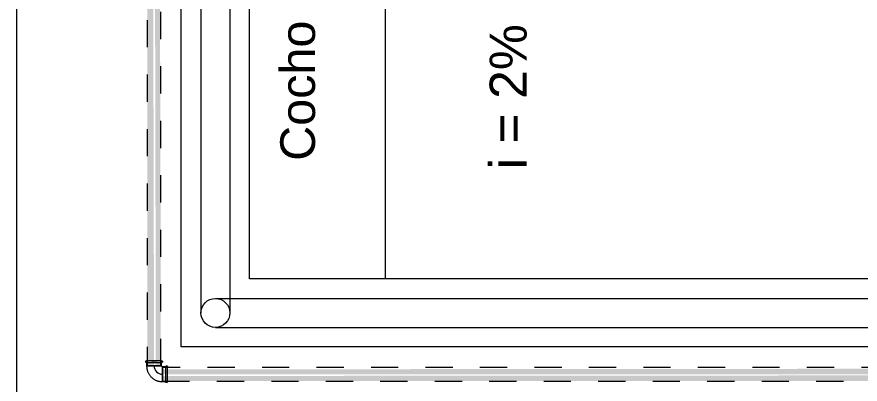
# Model space of a CAD drawing. Header units: metres. Extents: x 147 to 427, y -16 to 162.
# Drawn here: x 286.181 to 289.277, y 103.828 to 105.176 of the extents above; entities that cross this region are included whole.
import ezdxf

# ---------------------------------------------------------------- set-up
doc = ezdxf.new("R2010")
doc.units = ezdxf.units.M
doc.linetypes.add('Aligning Line', pattern=[0.012, 0.006, -0.006])
doc.layers.add('1053_ARQ_BASE_MATADOURO_2_dwg', color=7, linetype='Continuous', lineweight=5, true_color=0x767676)
doc.layers.add('1053_ARQ_BASE_MATADOURO_dwg', color=7, linetype='Continuous', lineweight=5, true_color=0x767676)
for name, color, linetype, lineweight in [('A-PISO', 7, 'Continuous', 5), ('P-PIPE', 7, 'Continuous', 5), ('P-PIPE-CNTR', 7, 'Continuous', 5)]:
    doc.layers.add(name, color=color, linetype=linetype, lineweight=lineweight)
doc.styles.add('Arial_10', font='arial.ttf', dxfattribs={"height": 0.136})
doc.styles.add('Arial_2', font='arial.ttf', dxfattribs={"height": 0.1275})

# ---------------------------------------------------------------- blocks, each defined once
blk = doc.blocks.new('AÇO_Cotovelo 90 45 - AÇO_Cotovelo 90 45-3953197-TÉRREO 1_20 - Dependente 1')
at = {"layer": 'P-PIPE'}
for p, q in [((-0.0274, 0.0495), (-0.0274, 0.0304)), ((-0.0222, 0.0495), (-0.0274, 0.0495)), ((0.0085, 0.0495), (-0.0085, 0.0495)), ((0.0274, 0.0495), (0.0222, 0.0495)), ((0.0274, 0.0304), (0.0274, 0.0495)), ((-0.0304, 0.0274), (-0.0495, 0.0274)), ((-0.0495, 0.0222), (-0.0495, 0.0274)), ((-0.0495, -0.0085), (-0.0495, 0.0085)), ((-0.0304, 0.0274), (-0.0304, 0.0222)), ((-0.0304, 0.0274), (-0.0304, -0.0274)), ((-0.0304, 0.0274), (-0.0304, 0.0237)), ((-0.0304, 0.0085), (-0.0304, -0.0085)), ((-0.0274, 0.0304), (-0.0222, 0.0304)), ((-0.0237, 0.0304), (-0.0274, 0.0304)), ((0.0274, 0.0304), (-0.0274, 0.0304)), ((-0.0085, 0.0304), (0.0085, 0.0304)), ((0.0222, 0.0304), (0.0274, 0.0304)), ((0.0274, 0.0304), (0.0237, 0.0304)), ((-0.0495, -0.0274), (-0.0495, -0.0222)), ((-0.0495, -0.0274), (-0.0304, -0.0274)), ((-0.0304, -0.0222), (-0.0304, -0.0274)), ((-0.0304, -0.0237), (-0.0304, -0.0274))]:
    blk.add_line(p, q, dxfattribs=at)
at = {"layer": 'P-PIPE', "flags": 128}
for points in [[(-0.0309, 0.046), (-0.0309, 0.0461), (-0.0309, 0.0463), (-0.0309, 0.0464), (-0.0309, 0.0466), (-0.0308, 0.0467), (-0.0308, 0.0468), (-0.0308, 0.047), (-0.0307, 0.0471), (-0.0307, 0.0472), (-0.0306, 0.0474), (-0.0306, 0.0475), (-0.0305, 0.0476), (-0.0304, 0.0477), (-0.0304, 0.0479), (-0.0303, 0.048), (-0.0302, 0.0481), (-0.0301, 0.0482), (-0.03, 0.0483), (-0.0299, 0.0484), (-0.0298, 0.0485), (-0.0297, 0.0486), (-0.0296, 0.0487), (-0.0295, 0.0488), (-0.0294, 0.0489), (-0.0293, 0.0489), (-0.0292, 0.049), (-0.029, 0.0491), (-0.0289, 0.0492), (-0.0288, 0.0492), (-0.0287, 0.0493), (-0.0285, 0.0493), (-0.0284, 0.0494), (-0.0283, 0.0494), (-0.0281, 0.0494), (-0.028, 0.0494), (-0.0279, 0.0495), (-0.0277, 0.0495), (-0.0276, 0.0495), (-0.0274, 0.0495), (-0.0274, 0.0495)], [(-0.0274, 0.0425), (-0.0275, 0.0425), (-0.0277, 0.0425), (-0.0278, 0.0425), (-0.028, 0.0425), (-0.0281, 0.0426), (-0.0282, 0.0426), (-0.0284, 0.0426), (-0.0285, 0.0427), (-0.0286, 0.0427), (-0.0288, 0.0428), (-0.0289, 0.0428), (-0.029, 0.0429), (-0.0291, 0.043), (-0.0293, 0.043), (-0.0294, 0.0431), (-0.0295, 0.0432), (-0.0296, 0.0433), (-0.0297, 0.0434), (-0.0298, 0.0435), (-0.0299, 0.0436), (-0.03, 0.0437), (-0.0301, 0.0438), (-0.0302, 0.0439), (-0.0303, 0.044), (-0.0303, 0.0441), (-0.0304, 0.0442), (-0.0305, 0.0444), (-0.0306, 0.0445), (-0.0306, 0.0446), (-0.0307, 0.0447), (-0.0307, 0.0449), (-0.0308, 0.045), (-0.0308, 0.0451), (-0.0308, 0.0453), (-0.0308, 0.0454), (-0.0309, 0.0455), (-0.0309, 0.0457), (-0.0309, 0.0458), (-0.0309, 0.046), (-0.0309, 0.046)], [(-0.0274, 0.0495), (-0.0273, 0.0495), (-0.0272, 0.0495), (-0.0271, 0.0495), (-0.0269, 0.0495), (-0.0266, 0.0495), (-0.0263, 0.0495), (-0.026, 0.0495), (-0.0256, 0.0495), (-0.0252, 0.0495), (-0.0248, 0.0495), (-0.0243, 0.0495)], [(0.0274, 0.0495), (0.0273, 0.0495), (0.0272, 0.0495), (0.0271, 0.0495), (0.0269, 0.0495), (0.0266, 0.0495), (0.0263, 0.0495), (0.026, 0.0495), (0.0256, 0.0495), (0.0252, 0.0495), (0.0248, 0.0495), (0.0243, 0.0495), (0.0238, 0.0495), (0.0232, 0.0495), (0.0226, 0.0495), (0.022, 0.0495), (0.0213, 0.0495), (0.0206, 0.0495), (0.0199, 0.0495), (0.0191, 0.0495), (0.0183, 0.0495), (0.0175, 0.0495), (0.0166, 0.0495), (0.0157, 0.0495), (0.0148, 0.0495), (0.0139, 0.0495), (0.0129, 0.0495), (0.0119, 0.0495), (0.0109, 0.0495), (0.0099, 0.0495), (0.0089, 0.0495), (0.0079, 0.0495), (0.0068, 0.0495), (0.0057, 0.0495), (0.0047, 0.0495), (0.0036, 0.0495), (0.0025, 0.0495), (0.0014, 0.0495), (0.0003, 0.0495), (-0.0008, 0.0495), (-0.0019, 0.0495), (-0.003, 0.0495), (-0.0041, 0.0495), (-0.0052, 0.0495), (-0.0062, 0.0495), (-0.0073, 0.0495), (-0.0083, 0.0495), (-0.0094, 0.0495), (-0.0104, 0.0495), (-0.0114, 0.0495), (-0.0124, 0.0495), (-0.0134, 0.0495), (-0.0143, 0.0495), (-0.0152, 0.0495), (-0.0161, 0.0495), (-0.017, 0.0495), (-0.0178, 0.0495), (-0.0187, 0.0495), (-0.0194, 0.0495), (-0.0202, 0.0495), (-0.0209, 0.0495), (-0.0216, 0.0495), (-0.0223, 0.0495), (-0.0229, 0.0495), (-0.0235, 0.0495), (-0.024, 0.0495), (-0.0245, 0.0495), (-0.025, 0.0495), (-0.0254, 0.0495), (-0.0258, 0.0495), (-0.0262, 0.0495), (-0.0265, 0.0495), (-0.0267, 0.0495), (-0.0269, 0.0495), (-0.0271, 0.0495), (-0.0273, 0.0495), (-0.0273, 0.0495), (-0.0274, 0.0495)], [(-0.024, 0.0425), (-0.0245, 0.0425), (-0.025, 0.0425), (-0.0254, 0.0425), (-0.0258, 0.0425), (-0.0262, 0.0425), (-0.0265, 0.0425), (-0.0267, 0.0425), (-0.0269, 0.0425), (-0.0271, 0.0425), (-0.0273, 0.0425), (-0.0273, 0.0425), (-0.0274, 0.0425)], [(-0.0274, 0.0425), (-0.0273, 0.0425), (-0.0272, 0.0425), (-0.0271, 0.0425), (-0.0269, 0.0425), (-0.0266, 0.0425), (-0.0263, 0.0425), (-0.026, 0.0425), (-0.0256, 0.0425), (-0.0252, 0.0425), (-0.0248, 0.0425), (-0.0243, 0.0425), (-0.0238, 0.0425), (-0.0232, 0.0425), (-0.0226, 0.0425), (-0.022, 0.0425), (-0.0213, 0.0425), (-0.0206, 0.0425), (-0.0199, 0.0425), (-0.0191, 0.0425), (-0.0183, 0.0425), (-0.0175, 0.0425), (-0.0166, 0.0425), (-0.0157, 0.0425), (-0.0148, 0.0425), (-0.0139, 0.0425), (-0.0129, 0.0425), (-0.0119, 0.0425), (-0.0109, 0.0425), (-0.0099, 0.0425), (-0.0089, 0.0425), (-0.0079, 0.0425), (-0.0068, 0.0425), (-0.0057, 0.0425), (-0.0047, 0.0425), (-0.0036, 0.0425), (-0.0025, 0.0425), (-0.0014, 0.0425), (-0.0003, 0.0425), (0.0008, 0.0425), (0.0019, 0.0425), (0.003, 0.0425), (0.0041, 0.0425), (0.0052, 0.0425), (0.0062, 0.0425), (0.0073, 0.0425), (0.0083, 0.0425), (0.0094, 0.0425), (0.0104, 0.0425), (0.0114, 0.0425), (0.0124, 0.0425), (0.0134, 0.0425), (0.0143, 0.0425), (0.0152, 0.0425), (0.0161, 0.0425), (0.017, 0.0425), (0.0178, 0.0425), (0.0187, 0.0425), (0.0194, 0.0425), (0.0202, 0.0425), (0.0209, 0.0425), (0.0216, 0.0425), (0.0223, 0.0425), (0.0229, 0.0425), (0.0235, 0.0425), (0.024, 0.0425), (0.0245, 0.0425), (0.025, 0.0425), (0.0254, 0.0425), (0.0258, 0.0425), (0.0262, 0.0425), (0.0265, 0.0425), (0.0267, 0.0425), (0.0269, 0.0425), (0.0271, 0.0425), (0.0273, 0.0425), (0.0273, 0.0425), (0.0274, 0.0425)], [(0.024, 0.0495), (0.0245, 0.0495), (0.025, 0.0495), (0.0254, 0.0495), (0.0258, 0.0495), (0.0262, 0.0495), (0.0265, 0.0495), (0.0267, 0.0495), (0.0269, 0.0495), (0.0271, 0.0495), (0.0273, 0.0495), (0.0273, 0.0495), (0.0274, 0.0495)], [(0.0274, 0.0425), (0.0273, 0.0425), (0.0272, 0.0425), (0.0271, 0.0425), (0.0269, 0.0425), (0.0266, 0.0425), (0.0263, 0.0425), (0.026, 0.0425), (0.0256, 0.0425), (0.0252, 0.0425), (0.0248, 0.0425), (0.0243, 0.0425)], [(0.0274, 0.0495), (0.0275, 0.0495), (0.0277, 0.0495), (0.0278, 0.0495), (0.028, 0.0495), (0.0281, 0.0494), (0.0282, 0.0494), (0.0284, 0.0494), (0.0285, 0.0493), (0.0286, 0.0493), (0.0288, 0.0492), (0.0289, 0.0492), (0.029, 0.0491), (0.0291, 0.049), (0.0293, 0.049), (0.0294, 0.0489), (0.0295, 0.0488), (0.0296, 0.0487), (0.0297, 0.0486), (0.0298, 0.0485), (0.0299, 0.0484), (0.03, 0.0483), (0.0301, 0.0482), (0.0302, 0.0481), (0.0303, 0.048), (0.0303, 0.0479), (0.0304, 0.0478), (0.0305, 0.0476), (0.0306, 0.0475), (0.0306, 0.0474), (0.0307, 0.0473), (0.0307, 0.0471), (0.0308, 0.047), (0.0308, 0.0469), (0.0308, 0.0467), (0.0308, 0.0466), (0.0309, 0.0465), (0.0309, 0.0463), (0.0309, 0.0462), (0.0309, 0.046), (0.0309, 0.046)], [(0.0309, 0.046), (0.0309, 0.0459), (0.0309, 0.0457), (0.0309, 0.0456), (0.0309, 0.0454), (0.0308, 0.0453), (0.0308, 0.0452), (0.0308, 0.045), (0.0307, 0.0449), (0.0307, 0.0448), (0.0306, 0.0446), (0.0306, 0.0445), (0.0305, 0.0444), (0.0304, 0.0443), (0.0304, 0.0441), (0.0303, 0.044), (0.0302, 0.0439), (0.0301, 0.0438), (0.03, 0.0437), (0.0299, 0.0436), (0.0298, 0.0435), (0.0297, 0.0434), (0.0296, 0.0433), (0.0295, 0.0432), (0.0294, 0.0431), (0.0293, 0.0431), (0.0292, 0.043), (0.029, 0.0429), (0.0289, 0.0428), (0.0288, 0.0428), (0.0287, 0.0427), (0.0285, 0.0427), (0.0284, 0.0426), (0.0283, 0.0426), (0.0281, 0.0426), (0.028, 0.0426), (0.0279, 0.0425), (0.0277, 0.0425), (0.0276, 0.0425), (0.0274, 0.0425), (0.0274, 0.0425)], [(-0.0495, 0.0274), (-0.0495, 0.0275), (-0.0495, 0.0277), (-0.0495, 0.0278), (-0.0495, 0.028), (-0.0494, 0.0281), (-0.0494, 0.0282), (-0.0494, 0.0284), (-0.0493, 0.0285), (-0.0493, 0.0286), (-0.0492, 0.0288), (-0.0492, 0.0289), (-0.0491, 0.029), (-0.049, 0.0291), (-0.049, 0.0293), (-0.0489, 0.0294), (-0.0488, 0.0295), (-0.0487, 0.0296), (-0.0486, 0.0297), (-0.0485, 0.0298), (-0.0484, 0.0299), (-0.0483, 0.03), (-0.0482, 0.0301), (-0.0481, 0.0302), (-0.048, 0.0303), (-0.0479, 0.0303), (-0.0478, 0.0304), (-0.0476, 0.0305), (-0.0475, 0.0306), (-0.0474, 0.0306), (-0.0473, 0.0307), (-0.0471, 0.0307), (-0.047, 0.0308), (-0.0469, 0.0308), (-0.0467, 0.0308), (-0.0466, 0.0308), (-0.0465, 0.0309), (-0.0463, 0.0309), (-0.0462, 0.0309), (-0.046, 0.0309), (-0.0459, 0.0309), (-0.0458, 0.0309), (-0.0456, 0.0309), (-0.0455, 0.0309), (-0.0453, 0.0308), (-0.0452, 0.0308), (-0.0451, 0.0308), (-0.0449, 0.0307), (-0.0448, 0.0307), (-0.0447, 0.0306), (-0.0445, 0.0306), (-0.0444, 0.0305), (-0.0443, 0.0305), (-0.0442, 0.0304), (-0.0441, 0.0303), (-0.0439, 0.0302), (-0.0438, 0.0301), (-0.0437, 0.0301), (-0.0436, 0.03), (-0.0435, 0.0299), (-0.0434, 0.0298), (-0.0433, 0.0297), (-0.0432, 0.0296), (-0.0432, 0.0294), (-0.0431, 0.0293), (-0.043, 0.0292), (-0.0429, 0.0291), (-0.0429, 0.029), (-0.0428, 0.0288), (-0.0428, 0.0287), (-0.0427, 0.0286), (-0.0427, 0.0284), (-0.0426, 0.0283), (-0.0426, 0.0282), (-0.0426, 0.028), (-0.0425, 0.0279), (-0.0425, 0.0278), (-0.0425, 0.0276), (-0.0425, 0.0275), (-0.0425, 0.0274)], [(-0.0495, 0.024), (-0.0495, 0.0245), (-0.0495, 0.025), (-0.0495, 0.0254), (-0.0495, 0.0258), (-0.0495, 0.0262), (-0.0495, 0.0265), (-0.0495, 0.0267), (-0.0495, 0.0269), (-0.0495, 0.0271), (-0.0495, 0.0273), (-0.0495, 0.0273), (-0.0495, 0.0274)], [(-0.0495, 0.0274), (-0.0495, 0.0273), (-0.0495, 0.0272), (-0.0495, 0.0271), (-0.0495, 0.0269), (-0.0495, 0.0266), (-0.0495, 0.0263), (-0.0495, 0.026), (-0.0495, 0.0256), (-0.0495, 0.0252), (-0.0495, 0.0248), (-0.0495, 0.0243), (-0.0495, 0.0238), (-0.0495, 0.0232), (-0.0495, 0.0226), (-0.0495, 0.022), (-0.0495, 0.0213), (-0.0495, 0.0206), (-0.0495, 0.0199), (-0.0495, 0.0191), (-0.0495, 0.0183), (-0.0495, 0.0175), (-0.0495, 0.0166), (-0.0495, 0.0157), (-0.0495, 0.0148), (-0.0495, 0.0139), (-0.0495, 0.0129), (-0.0495, 0.0119), (-0.0495, 0.0109), (-0.0495, 0.0099), (-0.0495, 0.0089), (-0.0495, 0.0079), (-0.0495, 0.0068), (-0.0495, 0.0057), (-0.0495, 0.0047), (-0.0495, 0.0036), (-0.0495, 0.0025), (-0.0495, 0.0014), (-0.0495, 0.0003), (-0.0495, -0.0008), (-0.0495, -0.0019), (-0.0495, -0.003), (-0.0495, -0.0041), (-0.0495, -0.0052), (-0.0495, -0.0062), (-0.0495, -0.0073), (-0.0495, -0.0083), (-0.0495, -0.0094), (-0.0495, -0.0104), (-0.0495, -0.0114), (-0.0495, -0.0124), (-0.0495, -0.0134), (-0.0495, -0.0143), (-0.0495, -0.0152), (-0.0495, -0.0161), (-0.0495, -0.017), (-0.0495, -0.0178), (-0.0495, -0.0187), (-0.0495, -0.0194), (-0.0495, -0.0202), (-0.0495, -0.0209), (-0.0495, -0.0216), (-0.0495, -0.0223), (-0.0495, -0.0229), (-0.0495, -0.0235), (-0.0495, -0.024), (-0.0495, -0.0245), (-0.0495, -0.025), (-0.0495, -0.0254), (-0.0495, -0.0258), (-0.0495, -0.0262), (-0.0495, -0.0265), (-0.0495, -0.0267), (-0.0495, -0.0269), (-0.0495, -0.0271), (-0.0495, -0.0273), (-0.0495, -0.0273), (-0.0495, -0.0274)], [(-0.0425, 0.0274), (-0.0425, 0.0273), (-0.0425, 0.0272), (-0.0425, 0.0271), (-0.0425, 0.0269), (-0.0425, 0.0266), (-0.0425, 0.0263), (-0.0425, 0.026), (-0.0425, 0.0256), (-0.0425, 0.0252), (-0.0425, 0.0248), (-0.0425, 0.0243)], [(-0.0425, -0.0274), (-0.0425, -0.0273), (-0.0425, -0.0272), (-0.0425, -0.0271), (-0.0425, -0.0269), (-0.0425, -0.0266), (-0.0425, -0.0263), (-0.0425, -0.026), (-0.0425, -0.0256), (-0.0425, -0.0252), (-0.0425, -0.0248), (-0.0425, -0.0243), (-0.0425, -0.0238), (-0.0425, -0.0232), (-0.0425, -0.0226), (-0.0425, -0.022), (-0.0425, -0.0213), (-0.0425, -0.0206), (-0.0425, -0.0199), (-0.0425, -0.0191), (-0.0425, -0.0183), (-0.0425, -0.0175), (-0.0425, -0.0166), (-0.0425, -0.0157), (-0.0425, -0.0148), (-0.0425, -0.0139), (-0.0425, -0.0129), (-0.0425, -0.0119), (-0.0425, -0.0109), (-0.0425, -0.0099), (-0.0425, -0.0089), (-0.0425, -0.0079), (-0.0425, -0.0068), (-0.0425, -0.0057), (-0.0425, -0.0047), (-0.0425, -0.0036), (-0.0425, -0.0025), (-0.0425, -0.0014), (-0.0425, -0.0003), (-0.0425, 0.0008), (-0.0425, 0.0019), (-0.0425, 0.003), (-0.0425, 0.0041), (-0.0425, 0.0052), (-0.0425, 0.0062), (-0.0425, 0.0073), (-0.0425, 0.0083), (-0.0425, 0.0094), (-0.0425, 0.0104), (-0.0425, 0.0114), (-0.0425, 0.0124), (-0.0425, 0.0134), (-0.0425, 0.0143), (-0.0425, 0.0152), (-0.0425, 0.0161), (-0.0425, 0.017), (-0.0425, 0.0178), (-0.0425, 0.0187), (-0.0425, 0.0194), (-0.0425, 0.0202), (-0.0425, 0.0209), (-0.0425, 0.0216), (-0.0425, 0.0223), (-0.0425, 0.0229), (-0.0425, 0.0235), (-0.0425, 0.024), (-0.0425, 0.0245), (-0.0425, 0.025), (-0.0425, 0.0254), (-0.0425, 0.0258), (-0.0425, 0.0262), (-0.0425, 0.0265), (-0.0425, 0.0267), (-0.0425, 0.0269), (-0.0425, 0.0271), (-0.0425, 0.0273), (-0.0425, 0.0273), (-0.0425, 0.0274)], [(-0.0304, -0.0274), (-0.0281, -0.0274), (-0.0258, -0.0272), (-0.0235, -0.027), (-0.0212, -0.0267), (-0.0189, -0.0262), (-0.0167, -0.0257), (-0.0144, -0.0251), (-0.0122, -0.0245), (-0.01, -0.0237), (-0.0079, -0.0228), (-0.0058, -0.0219), (-0.0037, -0.0209), (-0.0017, -0.0198), (0.0003, -0.0186), (0.0022, -0.0173), (0.0041, -0.016), (0.0059, -0.0145), (0.0077, -0.0131), (0.0094, -0.0115), (0.0111, -0.0099), (0.0126, -0.0082), (0.0141, -0.0064), (0.0156, -0.0046), (0.0169, -0.0027), (0.0182, -0.0008), (0.0194, 0.0011), (0.0206, 0.0032), (0.0216, 0.0052), (0.0226, 0.0073), (0.0235, 0.0095), (0.0243, 0.0116), (0.025, 0.0138), (0.0256, 0.0161), (0.0261, 0.0183), (0.0266, 0.0206), (0.0269, 0.0229), (0.0272, 0.0252), (0.0273, 0.0275), (0.0274, 0.0298), (0.0274, 0.0304)], [(-0.0274, 0.0304), (-0.0274, 0.0303), (-0.0274, 0.0302), (-0.0274, 0.03), (-0.0274, 0.0299), (-0.0275, 0.0298), (-0.0275, 0.0297), (-0.0275, 0.0296), (-0.0276, 0.0295), (-0.0276, 0.0293), (-0.0276, 0.0292), (-0.0277, 0.0291), (-0.0277, 0.029), (-0.0278, 0.0289), (-0.0279, 0.0288), (-0.0279, 0.0287), (-0.028, 0.0286), (-0.0281, 0.0285), (-0.0281, 0.0284), (-0.0282, 0.0283), (-0.0283, 0.0282), (-0.0284, 0.0282), (-0.0285, 0.0281), (-0.0286, 0.028), (-0.0287, 0.0279), (-0.0288, 0.0279), (-0.0289, 0.0278), (-0.029, 0.0278), (-0.0291, 0.0277), (-0.0292, 0.0276), (-0.0293, 0.0276), (-0.0294, 0.0276), (-0.0295, 0.0275), (-0.0297, 0.0275), (-0.0298, 0.0275), (-0.0299, 0.0274), (-0.03, 0.0274), (-0.0301, 0.0274), (-0.0302, 0.0274), (-0.0304, 0.0274), (-0.0304, 0.0274)], [(-0.0495, -0.0274), (-0.0495, -0.0273), (-0.0495, -0.0272), (-0.0495, -0.0271), (-0.0495, -0.0269), (-0.0495, -0.0266), (-0.0495, -0.0263), (-0.0495, -0.026), (-0.0495, -0.0256), (-0.0495, -0.0252), (-0.0495, -0.0248), (-0.0495, -0.0243)], [(-0.0425, -0.0274), (-0.0425, -0.0275), (-0.0425, -0.0277), (-0.0425, -0.0278), (-0.0425, -0.028), (-0.0426, -0.0281), (-0.0426, -0.0282), (-0.0426, -0.0284), (-0.0427, -0.0285), (-0.0427, -0.0286), (-0.0428, -0.0288), (-0.0428, -0.0289), (-0.0429, -0.029), (-0.043, -0.0291), (-0.043, -0.0293), (-0.0431, -0.0294), (-0.0432, -0.0295), (-0.0433, -0.0296), (-0.0434, -0.0297), (-0.0435, -0.0298), (-0.0436, -0.0299), (-0.0437, -0.03), (-0.0438, -0.0301), (-0.0439, -0.0302), (-0.044, -0.0303), (-0.0441, -0.0303), (-0.0442, -0.0304), (-0.0444, -0.0305), (-0.0445, -0.0306), (-0.0446, -0.0306), (-0.0447, -0.0307), (-0.0449, -0.0307), (-0.045, -0.0308), (-0.0451, -0.0308), (-0.0453, -0.0308), (-0.0454, -0.0308), (-0.0455, -0.0309), (-0.0457, -0.0309), (-0.0458, -0.0309), (-0.046, -0.0309), (-0.0461, -0.0309), (-0.0462, -0.0309), (-0.0464, -0.0309), (-0.0465, -0.0309), (-0.0467, -0.0308), (-0.0468, -0.0308), (-0.0469, -0.0308), (-0.0471, -0.0307), (-0.0472, -0.0307), (-0.0473, -0.0306), (-0.0475, -0.0306), (-0.0476, -0.0305), (-0.0477, -0.0305), (-0.0478, -0.0304), (-0.0479, -0.0303), (-0.0481, -0.0302), (-0.0482, -0.0301), (-0.0483, -0.0301), (-0.0484, -0.03), (-0.0485, -0.0299), (-0.0486, -0.0298), (-0.0487, -0.0297), (-0.0488, -0.0296), (-0.0488, -0.0294), (-0.0489, -0.0293), (-0.049, -0.0292), (-0.0491, -0.0291), (-0.0491, -0.029), (-0.0492, -0.0288), (-0.0492, -0.0287), (-0.0493, -0.0286), (-0.0493, -0.0284), (-0.0494, -0.0283), (-0.0494, -0.0282), (-0.0494, -0.028), (-0.0495, -0.0279), (-0.0495, -0.0278), (-0.0495, -0.0276), (-0.0495, -0.0275), (-0.0495, -0.0274)], [(-0.0425, -0.024), (-0.0425, -0.0245), (-0.0425, -0.025), (-0.0425, -0.0254), (-0.0425, -0.0258), (-0.0425, -0.0262), (-0.0425, -0.0265), (-0.0425, -0.0267), (-0.0425, -0.0269), (-0.0425, -0.0271), (-0.0425, -0.0273), (-0.0425, -0.0273), (-0.0425, -0.0274)]]:
    blk.add_lwpolyline(points, dxfattribs=at)
blk = doc.blocks.new('1053_ARQ_BASE_MATADOURO_dwg_arq geral tgov-4039641-TÉRREO 1_20 - Dependente 1')
at = {"color": 253, "lineweight": 5, "true_color": 0xaaaaaa, "flags": 128}
blk.add_lwpolyline([(-3.1704, 14.4282), (-3.1704, 20.1582), (-12.4204, 20.1582), (-12.4204, 34.8483), (-12.4204, 34.9983), (5.3461, 34.9983), (5.3461, 26.6282)], dxfattribs=at)
blk = doc.blocks.new('1053_ARQ_BASE_MATADOURO_dwg-3625622-TÉRREO 1_20 - Dependente 1')
blk.add_blockref('1053_ARQ_BASE_MATADOURO_dwg_arq geral tgov-4039641-TÉRREO 1_20 - Dependente 1', (130.2098, 83.186))
blk = doc.blocks.new('1053_ARQ_BASE_MATADOURO_2_dwg-3637054-TÉRREO 1_20 - Dependente 1')
at = {"layer": 'A-PISO', "color": 253, "true_color": 0xaaaaaa}
for p, q in [((118.4651, 74.0282), (118.4651, 70.9032)), ((118.5711, 74.0282), (118.5711, 70.9032)), ((119.1431, 71.0282), (119.1431, 73.3782)), ((118.5181, 70.9562), (126.1431, 70.9562)), ((118.5181, 70.8502), (126.1431, 70.8502))]:
    blk.add_line(p, q, dxfattribs=at)
at = {"layer": 'A-PISO', "color": 253, "true_color": 0xaaaaaa, "flags": 128}
for points in [[(126.1431, 70.7782), (118.3931, 70.7782), (118.3931, 74.0282)], [(126.1431, 74.0282), (126.1431, 71.0282), (118.6431, 71.0282), (118.6431, 73.8219)]]:
    blk.add_lwpolyline(points, dxfattribs=at)
at = {"layer": 'A-PISO', "color": 253, "true_color": 0xaaaaaa}
blk.add_circle((118.5181, 70.9032), 0.053, dxfattribs=at)
at = {"layer": 'A-PISO', "insert": (118.7564, 71.4615), "char_height": 0.1275, "width": 1.82162, "attachment_point": 1, "rotation": 90, "line_spacing_factor": 0.941778, "style": 'Arial_2'}
blk.add_mtext('Cocho alimentação', dxfattribs=at)
at = {"layer": 'A-PISO', "lineweight": 15, "insert": (119.5249, 71.4301), "char_height": 0.136, "width": 0.636017, "attachment_point": 1, "rotation": 90, "line_spacing_factor": 0.941778, "style": 'Arial_10'}
blk.add_mtext('i = 2%', dxfattribs=at)

msp = doc.modelspace()

# ---------------------------------------------------------------- hatches: boundary and pattern name
at = {"layer": 'P-PIPE', "true_color": 0xc0c0c0}
for points in [[(286.6601, 103.8946), (286.6851, 103.8946), (286.6781, 106.9642), (286.6601, 106.9642), (286.6601, 104.0744)], [(286.7101, 103.8946), (286.7027, 106.9642), (286.6851, 106.9642), (286.6915, 103.8946), (286.7092, 103.8946)], [(295.1814, 103.8642), (295.1814, 103.8892), (286.7155, 103.8819), (286.7155, 103.8642), (294.8708, 103.8642)], [(293.5936, 103.8392), (295.1814, 103.8465), (295.1814, 103.8642), (286.7155, 103.8577), (286.7155, 103.8392), (291.039, 103.8392)]]:
    msp.add_hatch(color=9, dxfattribs=at).paths.add_polyline_path(points)

# ---------------------------------------------------------------- linework, layer by layer
at = {"layer": 'P-PIPE', "linetype": 'Aligning Line', "lineweight": 15}
for p, q in [((286.6601, 106.9642), (286.6601, 103.8946)), ((286.7101, 103.8946), (286.7101, 106.9642)), ((286.6601, 103.8946), (286.7101, 103.8946)), ((295.1814, 103.8892), (286.7155, 103.8892)), ((286.7155, 103.8892), (286.7155, 103.8392)), ((286.7155, 103.8392), (295.1814, 103.8392))]:
    msp.add_line(p, q, dxfattribs=at)
at = {"layer": 'P-PIPE-CNTR'}
msp.add_arc((286.7155, 103.8946), 0.0304, 180, 270, dxfattribs=at)

# ---------------------------------------------------------------- block references
at = {"layer": '1053_ARQ_BASE_MATADOURO_2_dwg', "color": 253, "true_color": 0xaaaaaa}
msp.add_blockref('1053_ARQ_BASE_MATADOURO_2_dwg-3637054-TÉRREO 1_20 - Dependente 1', (168.392, 33.186), dxfattribs=at)
at = {"layer": '1053_ARQ_BASE_MATADOURO_dwg', "color": 253, "true_color": 0xaaaaaa}
msp.add_blockref('1053_ARQ_BASE_MATADOURO_dwg-3625622-TÉRREO 1_20 - Dependente 1', (168.392, 0), dxfattribs=at)
at = {"layer": 'P-PIPE', "rotation": 270}
msp.add_blockref('AÇO_Cotovelo 90 45 - AÇO_Cotovelo 90 45-3953197-TÉRREO 1_20 - Dependente 1', (286.6851, 103.8642), dxfattribs=at)

doc.saveas('drawing.dxf')
